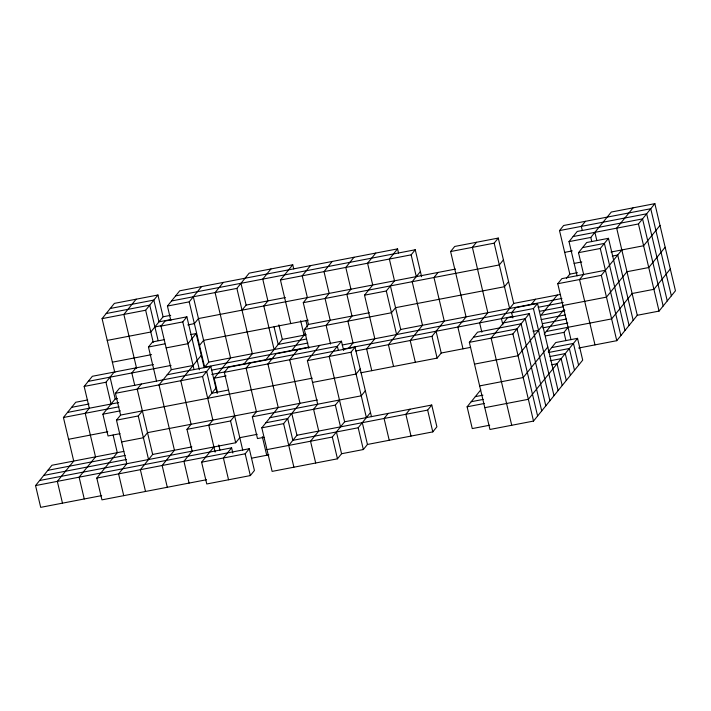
<?xml version="1.0" encoding="UTF-8"?>
<svg xmlns="http://www.w3.org/2000/svg" width="711" height="711" viewBox="0 0 711 711"><rect width="100%" height="100%" fill="white"/><g stroke="black" fill="none" stroke-linecap="round" stroke-linejoin="round"><path stroke-width="1.07" d="M114.826 372.555L102.082 318.626L114.373 303.384L157.94 295.003L163.095 316.777L150.794 332.019L107.228 340.409M136.156 299.189L123.865 314.431L136.61 368.369M84.262 498.962L79.117 477.188L95.514 456.862L85.213 413.304L89.31 408.221L84.165 386.437L92.359 376.279L153.354 364.539M102.082 318.626L145.648 310.236L157.94 295.003M62.479 503.157L57.333 481.374L73.731 461.057L63.43 417.49L75.73 402.257L87.711 399.946M84.165 386.437L105.948 382.251L114.142 372.084M170.862 320.563L167.432 306.05L179.723 290.808L397.556 248.877L398.533 253.027M167.298 487.275L162.152 465.492L174.444 450.259L158.997 384.909L171.298 369.667L160.997 326.109L165.094 321.025L186.877 316.83L199.382 369.729M101.691 495.611L40.696 507.352L35.55 485.569L51.947 465.252L123.83 451.414M156.553 381.229L148.466 347.004L152.563 341.92L164.543 339.618M123.732 495.665L118.586 473.882L126.78 463.723L116.48 420.157L120.586 415.073L115.431 393.299L119.528 388.215L206.661 371.444L211.816 393.227L228.151 390.081M135.925 367.898L131.828 372.973L134.77 385.424M167.432 306.05L189.215 301.855L201.506 286.613M120.026 433.666L108.045 435.967L102.899 414.193L115.191 398.951L117.368 398.533M160.997 326.109L182.78 321.914L186.877 316.83M141.311 384.02L137.214 389.104L152.661 454.445L140.369 469.687L145.515 491.47M223.29 282.418L215.095 292.577L230.542 357.926L214.144 378.243L217.575 392.765M204.217 367.765L196.129 333.539L187.926 343.697L166.143 347.892M171.529 300.966L236.879 288.39L249.17 273.148L292.736 264.759L293.723 268.909M116.48 420.157L138.263 415.962L142.369 410.887M199.507 345.413L203.613 340.338L308.165 320.208M206.51 479.729L101.949 499.851L96.803 478.076L117.297 452.676L113.129 435.043M201.275 355.313L180.781 380.714L191.081 424.28L186.984 429.364L192.13 451.138L183.936 461.306L189.082 483.08M270.953 268.954L262.759 279.112L267.905 300.895L263.808 305.979L274.108 349.536M242.024 310.174L246.122 305.09L285.333 297.545M189.215 301.855L204.661 367.196L208.758 362.121L307.872 343.04M115.431 393.299L202.564 376.528L210.767 366.361L217.139 393.334M290.737 323.567L280.445 280.001L292.736 264.759M242.735 450.125L224.347 372.333L228.444 367.249L337.361 346.293L338.347 350.434M310.423 265.647L302.228 275.815L307.374 297.589L303.277 302.673L308.423 324.456L304.326 329.531L308.743 348.203M207.719 398.302L215.913 388.144M244.122 363.89L252.325 353.731L236.879 288.39M250.228 363.063L246.13 368.138L256.431 411.705L252.334 416.779L257.48 438.563L264.012 437.309M332.206 261.461L324.012 271.62L329.157 293.403L325.06 298.478L330.206 320.261L326.109 325.345L330.526 344.008M265.905 359.704L282.303 339.378L306.263 334.765M353.989 257.266L345.795 267.425L350.941 289.208L346.844 294.283L351.989 316.066L347.892 321.15L353.038 342.933L348.941 348.008M186.984 429.364L230.551 420.974L234.648 415.891M96.803 478.076L249.285 448.721L254.431 470.504L250.334 475.588L206.768 483.969L201.613 462.186L213.913 446.952M291.794 350.425L305.454 333.495M297.891 349.59L289.697 359.757L299.998 403.315L283.6 423.64L261.817 427.826L272.117 471.393L337.467 458.817L341.564 453.734L363.348 449.539L367.445 444.464L432.795 431.888L436.892 426.804L431.746 405.021L344.613 421.792L332.313 437.034L266.963 449.61M375.772 253.072L367.578 263.23L372.724 285.013L364.53 295.172L374.821 338.738L366.627 348.897L371.773 370.68M232.826 453.023L231.599 447.832L223.396 458L228.551 479.774M39.647 480.494L235.697 442.757L239.794 437.674L257.222 434.323M315.684 463.012L310.529 441.229L318.732 431.07L313.578 409.287L317.684 404.204L307.383 360.646L319.674 345.404M397.556 248.877L389.361 259.044L394.507 280.818L386.313 290.986L364.53 295.172M261.817 427.826L278.214 407.51L267.914 363.943L276.117 353.785L341.458 341.209L343.671 350.541M201.613 462.186L245.179 453.805L249.285 448.721M341.458 341.209L329.166 356.451L344.613 421.792M280.445 280.001L411.145 254.849L415.242 249.765L421.614 276.739M307.383 360.646L350.95 352.256L355.047 347.172L371.471 416.673M420.388 271.549L412.193 281.707L422.494 325.274L410.194 340.516L415.34 362.29M288.746 445.415L296.949 435.256L427.649 410.105L431.746 405.021M463.003 348.825L457.857 327.042L466.052 316.884L450.605 251.543L454.711 246.459L498.278 238.078L513.724 303.419L501.424 318.661L502.899 324.883M360.193 368.956L356.095 374.039L312.529 382.42M438.074 272.437L433.977 277.512L444.268 321.079L431.977 336.321L355.731 350.994M270.011 417.668L335.361 405.092L339.467 400.009M561.903 298.442L400.711 329.469L388.41 344.702L393.556 366.485M476.494 242.273L472.388 247.348L487.835 312.698L479.641 322.856L481.845 332.188M365.347 390.739L361.25 395.823L252.334 416.779M450.605 251.543L494.172 243.153L498.278 238.078M265.914 422.752L287.697 418.557L292.852 440.34L358.193 427.764L370.493 412.522M503.424 259.862L499.326 264.936L303.277 302.673M388.179 413.411L384.082 418.486L389.228 440.269M360.886 372.777L437.123 358.104L441.22 353.02L470.629 347.359M508.569 281.636L504.472 286.72L395.556 307.685L391.459 312.76L304.326 329.531M409.963 409.216L405.865 414.3L411.011 436.074M548.252 351.847L555.762 342.533L577.545 338.338L582.7 360.122L533.508 421.081L489.95 429.471L469.349 342.338L477.552 332.179L521.11 323.798L541.711 410.922M566.409 278.374L569.822 274.144L559.521 230.577L563.627 225.503L650.752 208.732L671.353 295.856M512.853 317.933L511.627 312.751L515.724 307.667L537.507 303.473L558.108 390.597M577.101 275.859L569.013 241.624L577.208 231.466L642.557 218.89L663.15 306.014M585.411 221.308L581.305 226.382L582.291 230.533M531.401 304.308L535.507 299.224M469.349 342.338L512.915 333.957L529.313 313.64L549.905 400.764M511.627 312.751L533.41 308.556L537.507 303.473M594.991 344.879L579.545 279.539L583.642 274.455L578.496 252.672L586.699 242.513L608.483 238.318L629.075 325.451M569.013 241.624L590.797 237.438L611.291 212.038L654.858 203.648L675.45 290.772L659.053 311.098L637.269 315.284L616.775 340.685L578.656 348.026M571.004 339.734L557.762 283.725L561.868 278.65L605.425 270.26M489.692 425.222L472.264 428.582L467.109 406.799L480.778 389.868M557.291 295.038L540.893 315.355L564.854 310.743M578.496 252.672L600.28 248.486L608.483 238.318M633.074 207.843L616.677 228.16L637.269 315.284M542.662 325.256L518.061 355.74L474.495 364.121M544.226 334.028L564.045 309.472M573.11 236.55L638.46 223.965L654.858 203.648M557.762 283.725L601.328 275.344L621.823 249.943M547.808 347.039L523.216 377.523L479.649 385.904M545.444 335.939L563.965 332.375L568.062 327.291M660.004 225.431L643.606 245.748L610.936 252.041M577.545 338.338L528.362 399.298L484.795 407.687M665.149 247.215L648.761 267.532L626.978 271.726L606.483 297.127L562.916 305.508M670.304 268.989L653.907 289.315L632.123 293.51L611.629 318.91L546.279 331.486M110.276 308.467L153.843 300.078L158.988 321.861L170.978 319.55M175.626 295.883L415.242 249.765M106.179 313.542L149.745 305.161L158.082 340.427M559.521 230.577L646.655 213.807L667.256 300.931M163.095 316.777L170.711 315.311M154.891 326.936L161.433 325.682M455.502 269.078L198.458 318.555L194.361 323.638L187.828 324.891M582.593 247.597L604.377 243.402L624.978 330.526M564.676 252.361L572.302 250.894M190.681 334.588L196.129 333.539M574.159 263.408L581.785 261.941M612.278 256.076L617.726 255.027L633.172 320.368M148.466 347.004L164.801 343.857M112.374 362.183L151.585 354.638M308.423 324.456L369.418 312.716M569.822 274.144L577.448 272.677M306.521 339.014L278.205 344.462L274.037 326.829M88.262 381.363L171.04 365.427M513.724 303.419L560.552 294.407M171.298 369.667L193.081 365.481M204.661 367.196L309.214 347.075M167.201 374.75L210.767 366.361M211.451 370.182L273.531 358.228M342.151 345.022L513.146 312.111M538.2 307.294L563.245 302.468M211.709 374.421L224.783 371.906M343.493 349.057L513.404 316.359M539.542 311.32L563.503 306.717M224.347 372.333L355.047 347.172M529.313 313.64L507.53 317.826L491.132 338.152L511.724 425.276M214.144 378.243L226.125 375.941M503.432 322.91L525.216 318.715L545.808 405.839M71.624 407.332L89.053 403.981M541.151 319.595L565.112 314.982M67.527 412.416L118.719 402.559M542.493 323.629L566.454 319.017M473.446 337.263L517.013 328.873L537.614 415.997M63.43 417.49L118.977 406.799M542.751 327.869L567.805 323.052M102.899 414.193L120.328 410.834M533.117 331.388L538.556 330.339M120.586 415.073L312.271 378.181M68.576 439.274L107.788 431.728M551.665 347.608L573.448 343.422L578.603 365.196M548.661 352.478L569.351 348.497L574.497 370.28M317.426 399.964L147.515 432.661L143.418 437.745L121.634 441.94M550.003 356.513L565.254 353.58L570.4 375.364M550.261 360.753L561.157 358.664L566.303 380.438M551.612 364.787L557.051 363.739L562.205 385.522M47.85 470.327L125.18 455.449M43.744 475.41L126.522 459.475M152.661 454.445L191.872 446.899M475.312 396.64L482.938 395.174M35.55 485.569L231.599 447.832M471.215 401.715L483.196 399.413M467.109 406.799L484.538 403.448M251.481 458.204L268.909 454.844M638.46 223.965L659.053 311.098M600.28 248.486L620.872 335.61M594.894 232.355L596.858 240.656M601.328 275.344L616.775 340.685M590.797 237.438L591.774 241.58M563.965 332.375L565.929 340.667M533.41 308.556L554.002 395.68M494.172 243.153L509.618 308.503M512.915 333.957L533.508 421.081M436.074 331.237L441.22 353.02M431.977 336.321L437.123 358.104M411.145 254.849L416.291 276.632M427.649 410.105L432.795 431.888M390.41 285.902L400.711 329.469M386.313 290.986L396.605 334.543M350.95 352.256L366.396 417.597M362.299 422.681L367.445 444.464M358.193 427.764L363.348 449.539M335.361 405.092L340.516 426.876M336.419 431.95L341.564 453.734M305.979 320.768L307.454 326.998M332.313 437.034L337.467 458.817M300.655 320.67L304.086 335.183M278.872 324.856L282.303 339.378M291.794 413.473L296.949 435.256M283.6 423.64L293.901 467.198M240.976 283.307L246.122 305.09M262.315 436.598L266.732 455.262M245.179 453.805L250.334 475.588M230.551 420.974L235.697 442.757M193.312 296.771L208.758 362.121M202.564 376.528L212.865 420.085L208.767 425.169L215.14 452.134M218.748 444.979L219.975 450.17M182.78 321.914L194.059 369.622M145.648 310.236L153.247 342.391M138.263 415.962L148.563 459.528M110.045 377.168L115.191 398.951M105.948 382.251L111.094 404.026"/></g></svg>
